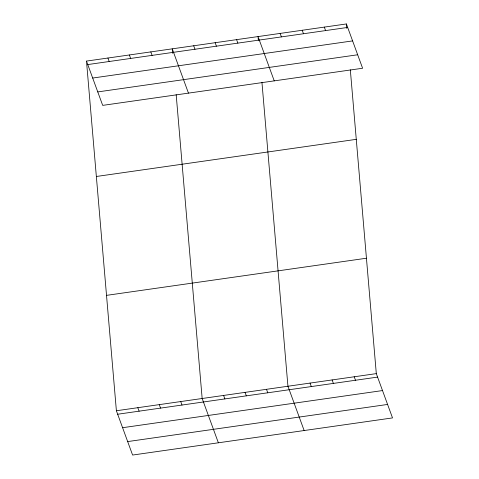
<?xml version="1.0" encoding="UTF-8"?>
<svg xmlns="http://www.w3.org/2000/svg" width="479" height="479" viewBox="0 0 479 479"><rect width="100%" height="100%" fill="white"/><g stroke="black" fill="none" stroke-linecap="round" stroke-linejoin="round"><path stroke-width="0.72" d="M86.483 61.09L346.401 23.95L362.609 68.246L102.692 105.38L86.483 61.09L116.391 410.754L132.599 455.05L392.517 417.91L376.308 373.62L350.323 69.808M87.753 64.569L347.676 27.429M92.681 78.041L352.604 40.901M97.764 91.914L357.681 54.774M96.351 176.482L356.274 139.341M106.518 295.363L366.441 258.229M116.391 410.754L376.308 373.62M117.66 414.239L377.584 377.099M122.588 427.705L382.511 390.565M127.671 441.584L387.589 404.444M324.307 27.105L325.582 30.59M302.213 30.261L303.488 33.746M280.125 33.422L281.395 36.901M274.239 80.873L258.031 36.578L258.343 40.278M236.584 39.643L237.859 43.122M354.215 376.775L355.49 380.254M215.143 42.703L216.418 46.188M332.121 379.931L333.396 383.41M193.696 45.768L194.971 49.253M310.033 383.086L311.302 386.571M188.463 93.13L172.254 48.834L172.632 53.271M304.147 430.537L287.939 386.242L261.953 82.436M150.813 51.9L152.088 55.378M266.492 389.307L267.767 392.792M129.366 54.959L130.641 58.444M245.05 392.373L246.326 395.852M107.925 58.025L109.2 61.51M223.603 395.438L224.879 398.917M218.37 442.794L202.162 398.498L176.176 94.692M180.721 401.564L181.99 405.048M159.273 404.629L160.549 408.108M137.832 407.695L139.108 411.174M346.401 23.95L346.784 28.387"/></g></svg>
